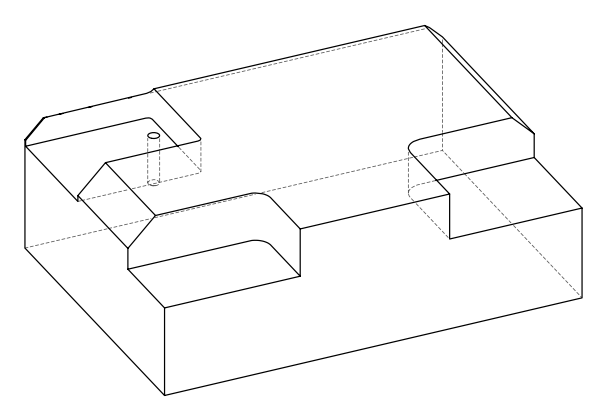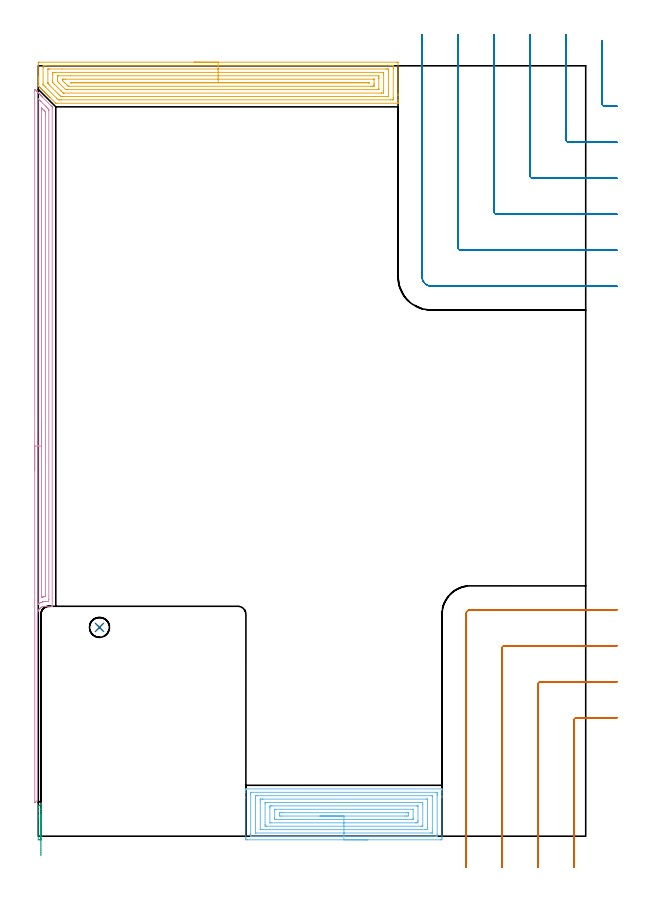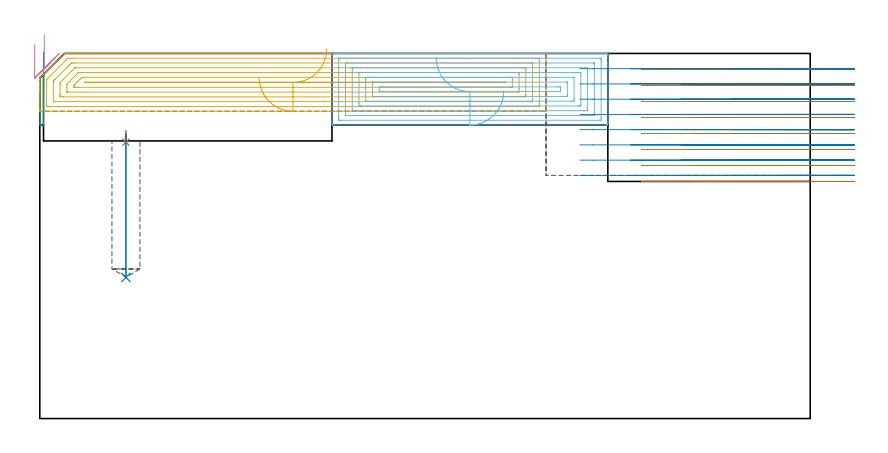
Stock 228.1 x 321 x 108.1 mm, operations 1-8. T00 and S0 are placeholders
(PLAN: 9 operations, 4 tool changes, 137.6 min)
(1 SPOT_DRILL | STEP1POCKET | NXT0321_9005460120000 | 0.03 min | 2807 mm3)
(2 DRILL_BLIND_HOLE_INTO_CENTER | STEP1POCKET | UGT0301_200 | 0.18 min | 2120 mm3)
(3 AREA_MILL | FG_CHAMFER_SURFACE | UGT0205_001 | 0.3 min | 2048 mm3)
(4 AREA_MILL_1 | FG_CHAMFER_SURFACE_1 | UGT0205_001 | 5.94 min | 7925 mm3)
(5 AREA_MILL_2 | FG_CHAMFER_SURFACE_2 | UGT0205_001 | 8.49 min | 22768 mm3)
(6 AREA_MILL_3 | FG_CHAMFER_SURFACE_3 | UGT0205_001 | 5.54 min | 21959 mm3)
(7 MILL_CORNER_NOTCH_RECTANGULAR | CORNER_NOTCH_RECTANGULAR | UGT0201_094 | Follow Part, ap 5, ae 75% | 8.86 min | 233839 mm3)
(8 MILL_CORNER_NOTCH_RECTANGULAR_1 | CORNER_NOTCH_RECTANGULAR_1 | UGT0201_094 | Follow Part, ap 5, ae 75% | 11.81 min | 284812 mm3)
(9 MILL_SLOT | SLOT_PARTIAL_RECTANGULAR | NXT0201_008 | Follow Part, ap 1.5, ae 75% | 96.46 min | 203885 mm3)
(TOOL NXT0321_9005460120000 | NC Spot Drill, 142deg, 12mm, Carbide, Uncoated | D12 PA142 FL30 Z2)
(TOOL UGT0301_200 | Twist Drill 8.3 mm | D8.3 PA118 FL72 Z2)
(TOOL UGT0205_001 | Chamfer Mill 20 x 3 x 45 deg. | D20 FL50 Z2)
(TOOL UGT0201_094 | End mill 20 mm | D20 FL38 Z4)
(TOOL NXT0201_008 | ENDMILL 6mm [2P460-0600-NA 1630] | D6 FL26 Z6)
(OP 1 SPOT_DRILL)
G17 G21 G94 G90
T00 M6
G54
G17 G0 G90 X25.5 Y87. S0 M3
G43 Z118.1 H0
G94 G81 G98 Z81.843 F250. R85.2
G80
M5
M2
(OP 2 DRILL_BLIND_HOLE_INTO_CENTER)
G17 G21 G94 G90
T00 M6
G54
G17 G0 G90 X25.5 Y87. S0 M3
G43 Z118.1 H0
G94 G81 G98 Z41.8 F250. R84.2
G80
M5
M2
(OP 3 AREA_MILL)
G17 G21 G94 G90
T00 M6
G54
G17 G0 G90 X1.1 Y6.004 S1061 M3
G43 Z118.1 H0
Z108.538
G94 G1 Y6.593 Z107.895 F250.
Y7.124 Z107.203
Y7.592 Z106.467
Y7.995 Z105.693
Y8.329 Z104.887
Y8.591 Z104.055
Y8.779 Z103.203
Y8.893 Z102.338
Y8.931 Z101.466
Y8.893 Z100.595
Y8.778 Z99.73
Y8.589 Z98.878
Y8.327 Z98.046
Y7.993 Z97.24
Y7.59 Z96.467
Y7.121 Z95.731
Y6.59 Z95.039
Y6. Z94.396
Y-1.051 Z87.346
X1.097 Y-1.389 Z87.007
X1.09 Y-1.492 Z86.905
X0.987 Y-1.499 Z86.899
X0.55 Y-1.5 Z86.9
X0.109 Y-1.495 Z86.903
X0.01 Y-1.491 Z86.905
X0. Y-1.386 Z87.01
Y7.763 Z96.157
Y8.434 Z96.832
Y8.644 Z97.041
Y10.407 Z98.803
Y11.917 Z100.317
Y12.4 Z100.8
X0.254 Y12.655 Z101.053
X1.097 Y13.498 Z101.894
X1.099
X1.1
Y11.707 Z100.106
Y11.288 Z99.684
Y11.078 Z99.475
Y10.407 Z98.804
Y10.197 Z98.594
Y9.525 Z97.919
Y6. Z94.396
Y5.357 Z93.807
Y4.664 Z93.276
Y3.928 Z92.807
Y3.155 Z92.405
Y2.348 Z92.071
Y1.516 Z91.809
Y0.665 Z91.621
Y-0.2 Z91.507
Y-1.072 Z91.469
Y-1.943 Z91.507
Y-2.808 Z91.621
Y-3.66 Z91.811
Y-4.492 Z92.073
Y-5.298 Z92.407
Y-6.072 Z92.81
Y-6.807 Z93.279
Y-7.499 Z93.81
Y-8.142 Z94.4
G0 Z118.1
M5
M2
(OP 4 AREA_MILL_1)
G17 G21 G94 G90
T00 M6
G54
G17 G0 G90 X-1.5 Y152.55 S1061 M3
G43 Z118.1 H0
Z110.8
G94 G1 Y152.588 Z109.928 F250.
Y152.702 Z109.063
Y152.891 Z108.212
Y153.153 Z107.38
Y153.487 Z106.574
Y153.89 Z105.8
Y154.358 Z105.064
Y154.89 Z104.372
Y155.479 Z103.729
Y156.122 Z103.14
Y156.814 Z102.608
Y157.55 Z102.14
Y158.324 Z101.737
Y159.13 Z101.403
Y159.962 Z101.141
Y160.814 Z100.952
Y161.678 Z100.838
Y162.55 Z100.8
Y310.932
X-1.495 Y311.164 Z100.804
X-1.493 Y311.181 Z100.805
X-1.463 Y311.164 Z100.835
X-1.221 Y310.921 Z101.079
X-1.166 Y310.866 Z101.134
X-0.958 Y310.66 Z101.338
X-0.867 Y310.568 Z101.432
X-0.753 Y310.453 Z101.546
X-0.662 Y310.364 Z101.634
X-0.569 Y310.27 Z101.73
X-0.459 Y310.159 Z101.84
X-0.366 Y310.068 Z101.93
X-0.271 Y309.972 Z102.028
X-0.165 Y309.865 Z102.134
X-0.07 Y309.772 Z102.226
X0.027 Y309.673 Z102.326
X0.129 Y309.572 Z102.428
X0.226 Y309.476 Z102.522
X0.325 Y309.375 Z102.624
X0.423 Y309.278 Z102.722
X0.522 Y309.18 Z102.818
X0.623 Y309.077 Z102.923
X0.716 Y308.984 Z103.016
X0.818 Y308.884 Z103.114
X0.921 Y308.779 Z103.221
X1.01 Y308.69 Z103.31
X1.114 Y308.588 Z103.41
X1.219 Y308.481 Z103.519
X1.304 Y308.396 Z103.604
X1.41 Y308.292 Z103.706
X1.517 Y308.183 Z103.817
X1.598 Y308.102 Z103.898
X1.706 Y307.996 Z104.002
X5.258 Y304.444 Z107.554
X5.716 Y303.984 Z108.014
X5.798 Y303.895 Z108.087
X5.8 Y303.413 Z108.1
Y95.92
X5.795 Y95.809 Z108.091
X5.761 Y95.8 Z108.057
X3.21 Y95.798 Z105.507
X2.769 Y95.785 Z105.065
X2.329 Y95.738 Z104.624
X2.154 Y95.694 Z104.449
X1.88 Y95.625 Z104.176
X1.502 Y95.472 Z103.8
X1.445 Y95.449 Z103.743
X1.262 Y95.347 Z103.56
X1.131 Y95.273 Z103.43
X0.918 Y95.126 Z103.218
X0.834 Y95.067 Z103.133
X0.562 Y94.819 Z102.861
X0.522 Y94.772 Z102.821
X0.297 Y94.511 Z102.597
X0.064 Y94.174 Z102.363
X0.041 Y94.131 Z102.339
X-0.053 Y93.958 Z102.246
X-0.137 Y93.773 Z102.163
X-0.152 Y93.738 Z102.148
X-0.234 Y93.511 Z102.065
X-0.303 Y93.28 Z101.995
X-0.314 Y93.237 Z101.984
X-0.319 Y93.219 Z101.979
X-0.328 Y93.153 Z101.97
X-0.354 Y92.967 Z101.944
X-0.368 Y92.855 Z101.926
X-0.376 Y92.804 Z101.92
X-0.379 Y92.773 Z101.917
X-0.382 Y92.709 Z101.91
X-0.393 Y92.596 Z101.903
X-0.395 Y92.536 Z101.902
Y92.495 Z101.899
X-0.398 Y92.34 Z101.9
X-0.399 Y15. Z101.899
X-1.314 Y14.085 Z100.984
X-1.402 Y13.999 Z100.896
X-1.491 Y13.913 Z100.805
X-1.498 Y14.036 Z100.801
X-1.5 Y14.085 Z100.8
Y14.184
Y162.55
X-0.086 Z102.214
X-0.085 Y307.006 Z102.215
X-0.07 Y307.308 Z102.23
X0.256 Y306.99 Z102.556
X0.818 Y306.432 Z103.118
X1.154 Y306.096 Z103.454
X2.943 Y304.307 Z105.243
X3.482 Y303.768 Z105.782
X3.835 Y303.413 Z106.135
X4.37 Y302.868 Z106.67
X4.385 Y302.518 Z106.685
Y302.503
Y98.587
X4.37 Y97.809 Z106.67
X4.275 Y97.804 Z106.575
X3.482 Y97.798 Z105.782
X3.394 Y97.797 Z105.694
X2.594 Y97.767 Z104.894
X2.539 Y97.764 Z104.839
X2.09 Y97.708 Z104.39
X1.785 Y97.629 Z104.085
X1.706 Y97.603 Z104.006
X1.131 Y97.393 Z103.431
X0.818 Y97.239 Z103.118
X0.549 Y97.086 Z102.849
X0.154 Y96.814 Z102.454
X0.029 Y96.715 Z102.329
X-0.07 Y96.635 Z102.23
X-0.084 Y96.814 Z102.216
X-0.085 Y96.829 Z102.215
X-0.086 Y162.55 Z102.214
X1.328 Z103.628
X1.329 Y302.518 Z103.629
X1.33 Y302.897 Z103.63
X1.334 Y303.413 Z103.634
X1.335 Y303.445 Z103.635
X1.379 Y303.413 Z103.679
X1.706 Y303.092 Z104.006
X2.282 Y302.518 Z104.582
X2.594 Y302.204 Z104.894
X2.881 Y301.911 Z105.181
X2.951 Y301.838 Z105.251
X2.965 Y301.75 Z105.265
X2.967 Y301.624 Z105.267
X2.97 Y301.245 Z105.27
X2.971 Y300.73 Z105.271
X2.972 Y300.349 Z105.272
X2.971 Y100.391 Z105.271
X2.969 Y100.013 Z105.269
X2.967 Y99.885 Z105.267
X2.963 Y99.795 Z105.263
X2.35 Y99.743 Z104.65
X2.045 Y99.701 Z104.345
X1.706 Y99.637 Z104.006
X1.591 Y99.613 Z103.891
X1.475 Y99.584 Z103.775
X1.396 Y99.564 Z103.696
X1.346 Y99.553 Z103.646
X1.336 Y99.554 Z103.636
X1.334 Y99.557 Z103.634
X1.331 Y99.581 Z103.631
X1.329 Y99.696 Z103.629
X1.328 Y162.55 Z103.628
Y163.422 Z103.666
Y164.286 Z103.78
Y165.138 Z103.969
Y165.97 Z104.231
Y166.776 Z104.565
Y167.55 Z104.968
Y168.286 Z105.437
Y168.978 Z105.968
Y169.621 Z106.557
Y170.21 Z107.201
Y170.742 Z107.893
Y171.21 Z108.628
Y171.613 Z109.402
Y171.947 Z110.208
Y172.209 Z111.04
Y172.398 Z111.892
Y172.512 Z112.757
Y172.55 Z113.628
G0 Z118.1
M5
M2
(OP 5 AREA_MILL_2)
G17 G21 G94 G90
T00 M6
G54
G17 G0 G90 X64.95 Y322.5 S1061 M3
G43 Z118.1 H0
Z101.
G94 G1 X64.988 Z100.128 F250.
X65.102 Z99.264
X65.291 Z98.412
X65.553 Z97.58
X65.887 Z96.774
X66.29 Z96.
X66.758 Z95.264
X67.29 Z94.572
X67.879 Z93.929
X68.522 Z93.34
X69.214 Z92.809
X69.95 Z92.34
X70.724 Z91.937
X71.53 Z91.603
X72.362 Z91.341
X73.213 Z91.152
X74.078 Z91.038
X74.95 Z91.
X149.32
X149.661 Y322.496 Z91.002
X149.89 Y322.491 Z91.006
X149.9 Y322.257 Z91.239
Y309.507 Z103.988
Y308.887 Z104.61
Y308.618 Z104.879
Y306.841 Z106.654
Y306.302 Z107.197
Y305.734 Z107.764
Y305.432 Z108.058
X149.891 Y305.403 Z108.088
X149.765 Y305.4 Z108.1
X7.705
X7.298 Y305.406 Z108.092
X7.204 Y305.497 Z108.001
X4.969 Y307.729 Z105.767
X4.907 Y307.793 Z105.706
X4.737 Y307.963 Z105.536
X4.673 Y308.026 Z105.471
X4.611 Y308.088 Z105.411
X4.44 Y308.26 Z105.239
X4.377 Y308.322 Z105.175
X4.316 Y308.384 Z105.115
X4.143 Y308.557 Z104.942
X4.08 Y308.618 Z104.878
X4.02 Y308.679 Z104.82
X3.846 Y308.854 Z104.645
X3.784 Y308.914 Z104.582
X3.725 Y308.975 Z104.524
X3.549 Y309.15 Z104.349
X3.488 Y309.211 Z104.286
X3.429 Y309.27 Z104.229
X3.252 Y309.447 Z104.052
X3.192 Y309.507 Z103.99
X3.134 Y309.566 Z103.933
X2.955 Y309.744 Z103.755
X2.896 Y309.803 Z103.694
X2.838 Y309.861 Z103.638
X2.658 Y310.041 Z103.458
X2.599 Y310.099 Z103.398
X2.543 Y310.157 Z103.342
X2.362 Y310.338 Z103.161
X2.303 Y310.395 Z103.101
X2.247 Y310.453 Z103.046
X2.065 Y310.635 Z102.864
X2.007 Y310.692 Z102.805
X1.952 Y310.748 Z102.751
X1.768 Y310.932 Z102.567
X1.711 Y310.988 Z102.509
X1.656 Y311.044 Z102.455
X1.471 Y311.229 Z102.27
X1.415 Y311.284 Z102.213
X1.361 Y311.339 Z102.16
X1.174 Y311.526 Z101.973
X1.118 Y311.58 Z101.917
X1.065 Y311.635 Z101.864
X0.877 Y311.823 Z101.676
X0.822 Y311.876 Z101.62
X0.769 Y311.93 Z101.569
X0.58 Y312.119 Z101.38
X0.526 Y312.173 Z101.324
X0.37 Y312.33 Z101.17
X0.283 Y312.417 Z101.083
X0.086 Y312.617 Z100.881
X0.01 Y312.696 Z100.802
X0. Y313.041 Z100.459
Y313.95 Z99.549
Y314.3 Z99.199
Y314.839 Z98.657
Y315.108 Z98.389
Y315.727 Z97.77
Y315.997 Z97.501
Y316.616 Z96.878
Y321.638 Z91.859
X0.002 Y321.948 Z91.549
X0.007 Y322.491 Z91.006
X0.033 Y322.493 Z91.004
X0.58 Y322.5 Z91.
X74.95
Y321.086 Z92.414
X146.621
X147.513 Y321.085 Z92.415
X147.538 Y321.084 Z92.416
X147.89 Y321.059 Z92.441
X147.897 Y320.701 Z92.799
X147.899 Y320.171 Z93.329
X147.9 Y319.81 Z93.69
X147.899 Y307.729 Z105.771
X147.898 Y307.371 Z106.129
X147.89 Y306.841 Z106.659
X147.563 Y306.816 Z106.684
X147.538 Y306.815 Z106.685
X146.674 Y306.814 Z106.686
X9.514
X8.622 Y306.815 Z106.685
X8.596 Y306.817 Z106.683
X8.321 Y306.841 Z106.659
X7.706 Y307.446 Z106.054
X2.977 Y312.173 Z101.327
X2.362 Y312.789 Z100.711
X2.096 Y313.061 Z100.439
X2.01 Y313.154 Z100.346
X2.006 Y313.242 Z100.258
X2.001 Y313.421 Z100.079
Y320.171 Z93.329
X2.002 Y320.529 Z92.971
X2.01 Y321.059 Z92.441
X2.337 Y321.084 Z92.416
X2.362 Y321.085 Z92.415
X3.226 Y321.086 Z92.414
X74.95
Y319.672 Z93.828
X144.866 Y319.671 Z93.829
X145.368 Y319.67 Z93.83
X145.757 Y319.667 Z93.833
X145.878 Y319.665 Z93.835
X145.891 Y319.424 Z94.076
X145.897 Y319.282 Z94.218
X145.899 Y319.14 Z94.36
Y308.477 Z105.023
X145.894 Y308.333 Z105.167
X145.89 Y308.243 Z105.257
X145.853 Y308.235 Z105.265
X145.757 Y308.234 Z105.266
X145.256 Y308.23 Z105.27
X140.235 Y308.228 Z105.272
X10.377 Y308.229 Z105.271
X9.874 Y308.231 Z105.269
X9.487 Y308.235 Z105.265
X9.366 Y308.246 Z105.254
X9.239 Y308.368 Z105.132
X8.984 Y308.618 Z104.882
X8.596 Y309.003 Z104.497
X8.092 Y309.507 Z103.993
X4.539 Y313.061 Z100.439
X4.143 Y313.461 Z100.039
X4.029 Y313.582 Z99.918
X4.01 Y313.808 Z99.692
X4.004 Y313.95 Z99.55
X4.001 Y314.092 Z99.408
Y319.424 Z94.077
X4.006 Y319.567 Z93.933
X4.01 Y319.657 Z93.843
X4.047 Y319.665 Z93.835
X4.143 Y319.666 Z93.834
X4.644 Y319.67 Z93.83
X9.872 Y319.672 Z93.828
X74.95
Y318.257 Z95.243
X143.222
X143.856 Y318.251 Z95.249
X143.887
X143.89 Y318.215 Z95.285
X143.895 Y318.125 Z95.375
X143.898 Y317.943 Z95.557
X143.9 Y317.58 Z95.92
Y310.395 Z103.105
X143.898 Y309.989 Z103.511
X143.894 Y309.786 Z103.714
X143.89 Y309.685 Z103.815
X143.881 Y309.649 Z103.851
X143.834 Y309.648 Z103.852
X143.085 Y309.643 Z103.857
X142.949
X10.755
X10.566 Y309.644 Z103.856
X10.472 Y309.646 Z103.854
X10.427 Y309.65 Z103.85
X10.407 Y309.654 Z103.846
X10.377 Y309.676 Z103.824
X9.654 Y310.395 Z103.105
X9.487 Y310.562 Z102.938
X6.815 Y313.234 Z100.266
X6.109 Y313.95 Z99.55
X6.01 Y314.054 Z99.446
X6.007 Y314.153 Z99.347
X6.003 Y314.357 Z99.143
X6. Y314.763 Z98.737
Y317.429 Z96.071
Y317.505 Z95.995
X6.002 Y317.911 Z95.589
X6.006 Y318.114 Z95.386
X6.01 Y318.215 Z95.285
X6.019 Y318.251 Z95.249
X6.066 Y318.252 Z95.248
X6.815 Y318.257 Z95.243
X6.951
X74.95
Y316.843 Z96.657
X141.683 Y316.842 Z96.658
X141.804 Y316.84 Z96.66
X141.878 Y316.836 Z96.664
X141.89 Y316.813 Z96.687
X141.895 Y316.616 Z96.884
X141.9 Y316.021 Z97.479
Y315.727 Z97.773
Y311.578 Z101.922
X141.898 Y311.284 Z102.216
X141.895 Y311.136 Z102.364
X141.89 Y311.068 Z102.432
X141.759 Y311.063 Z102.437
X141.53 Y311.058 Z102.442
X136.661 Y311.057 Z102.443
X12.386
X12.159 Y311.058 Z102.442
X11.489 Y311.064 Z102.436
X11.438 Y311.072 Z102.428
X11.325 Y311.177 Z102.323
X11.268 Y311.23 Z102.27
X8.596 Y313.902 Z99.598
X8.551 Y313.95 Z99.55
X8.01 Y314.535 Z98.965
X8.005 Y314.839 Z98.661
X8. Y315.433 Z98.067
X8.002 Y316.616 Z96.884
X8.005 Y316.764 Z96.736
X8.01 Y316.832 Z96.668
X8.141 Y316.837 Z96.663
X8.37 Y316.842 Z96.658
X13.365 Y316.843 Z96.657
X74.95
Y315.429 Z98.071
X139.522 Y315.428 Z98.072
X139.823 Y315.427 Z98.073
X139.872 Y315.424 Z98.076
X139.889 Y315.422 Z98.078
X139.892 Y315.413 Z98.087
X139.898 Y315.353 Z98.147
X139.9 Y313.573 Z99.927
X139.899 Y313.061 Z100.439
X139.897 Y312.688 Z100.812
X139.89 Y312.56 Z100.94
X139.883 Y312.478 Z101.022
X139.818 Y312.476 Z101.024
X139.522 Y312.473 Z101.027
X139.223 Y312.472 Z101.028
X138.632 Y312.471 Z101.029
X12.75
X12.603 Y312.473 Z101.027
X12.529 Y312.476 Z101.024
X12.496 Y312.478 Z101.022
X12.44 Y312.519 Z100.981
X12.159 Y312.792 Z100.708
X11.887 Y313.061 Z100.439
X11.268 Y313.68 Z99.82
X10.998 Y313.95 Z99.55
X10.377 Y314.575 Z98.925
X10.126 Y314.839 Z98.661
X10.047 Y314.927 Z98.573
X10.01 Y314.982 Z98.518
X10.007 Y315.027 Z98.473
X10.003 Y315.212 Z98.288
X10.01 Y315.34 Z98.16
X10.017 Y315.422 Z98.078
X10.082 Y315.424 Z98.076
X10.377 Y315.427 Z98.073
X10.677 Y315.428 Z98.072
X11.268 Y315.429 Z98.071
X74.95
Y314.015 Z99.485
X137.677 Y314.014 Z99.486
X137.741 Y314.012 Z99.488
X137.805 Y314.008 Z99.492
X137.89 Y313.997 Z99.503
X137.894 Y313.95 Z99.55
X137.893 Y313.911 Z99.589
X137.891 Y313.896 Z99.604
X137.869 Y313.892 Z99.608
X137.804 Y313.887 Z99.613
X137.741 Y313.886 Z99.614
X13.875
X13.746 Y313.889 Z99.611
X13.514 Y313.895 Z99.605
X13.45 Y313.95 Z99.55
X13.416 Y313.984 Z99.516
X13.401 Y314.002 Z99.498
X13.4 Y314.005 Z99.495
X13.423 Y314.008 Z99.492
X13.681 Y314.013 Z99.487
X13.81 Y314.015 Z99.485
X13.875
X74.95
X75.822 Z99.523
X76.686 Z99.637
X77.538 Z99.826
X78.37 Z100.088
X79.176 Z100.422
X79.95 Z100.825
X80.686 Z101.294
X81.378 Z101.825
X82.021 Z102.414
X82.61 Z103.057
X83.141 Z103.75
X83.61 Z104.485
X84.013 Z105.259
X84.347 Z106.065
X84.609 Z106.897
X84.798 Z107.749
X84.912 Z108.614
X84.95 Z109.485
G0 Z118.1
M5
M2
(OP 6 AREA_MILL_3)
G17 G21 G94 G90
T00 M6
G54
G17 G0 G90 X137.35 Y-1.5 S1061 M3
G43 Z118.1 H0
Z96.9
G94 G1 X137.312 Z96.028 F250.
X137.198 Z95.164
X137.009 Z94.312
X136.747 Z93.48
X136.413 Z92.674
X136.01 Z91.9
X135.542 Z91.164
X135.01 Z90.472
X134.421 Z89.829
X133.778 Z89.24
X133.086 Z88.708
X132.35 Z88.24
X131.576 Z87.837
X130.77 Z87.503
X129.938 Z87.241
X129.087 Z87.052
X128.222 Z86.938
X127.35 Z86.9
X87.125
X86.666 Y-1.496 Z86.902
X86.51 Y-1.492 Z86.906
X86.504 Y-1.042 Z87.355
X86.5 Y-0.425 Z87.972
Y15.979 Z104.375
Y18.36 Z106.755
Y19.065 Z107.464
Y19.334 Z107.734
X86.506 Y19.693 Z108.084
X86.508 Y19.697 Z108.088
X86.679 Y19.7 Z108.1
X168.022
X168.192 Y19.697 Z108.088
X168.194 Y19.693 Z108.084
X168.2 Y19.334 Z107.734
Y19.064 Z107.464
Y18.36 Z106.755
Y17.126 Z105.523
Y16.596 Z104.991
Y15.979 Z104.375
Y-0.425 Z87.972
X168.196 Y-1.042 Z87.355
X168.19 Y-1.492 Z86.906
X168.035 Y-1.496 Z86.902
X167.575 Y-1.5 Z86.9
X127.35
Y-0.086 Z88.314
X88.913 Y-0.085 Z88.315
X88.837
X88.537 Y-0.079 Z88.321
X88.51 Y0.019 Z88.419
X88.503 Y0.245 Z88.645
X88.501 Y0.722 Z89.122
X88.5 Y1.129 Z89.529
X88.501 Y17.478 Z105.878
X88.503 Y17.883 Z106.283
X88.514 Y18.279 Z106.679
X88.913 Y18.285 Z106.685
X88.989
X165.787
X165.863
X166.163 Y18.279 Z106.679
X166.19 Y18.181 Z106.581
X166.197 Y17.955 Z106.355
X166.199 Y17.478 Z105.878
X166.2 Y17.071 Z105.471
X166.199 Y0.722 Z89.122
X166.197 Y0.317 Z88.717
X166.186 Y-0.079 Z88.321
X165.787 Y-0.085 Z88.315
X165.711
X127.35 Y-0.086 Z88.314
Y1.328 Z89.728
X90.701 Y1.329 Z89.729
X90.608 Y1.33 Z89.73
X90.535 Y1.333 Z89.733
X90.518 Y1.335 Z89.735
X90.51 Y1.35 Z89.75
X90.506 Y1.406 Z89.806
X90.501 Y1.604 Z90.004
X90.5 Y15.913 Z104.313
X90.501 Y16.596 Z104.996
X90.504 Y16.791 Z105.191
X90.509 Y16.855 Z105.255
X90.563 Y16.865 Z105.265
X90.701 Y16.867 Z105.267
X91.316 Y16.871 Z105.271
X163.999
X164.092 Y16.87 Z105.27
X164.166 Y16.867 Z105.267
X164.182 Y16.865 Z105.265
X164.19 Y16.85 Z105.25
X164.194 Y16.794 Z105.194
X164.199 Y16.596 Z104.996
X164.2 Y2.287 Z90.687
X164.199 Y1.604 Z90.004
X164.197 Y1.409 Z89.809
X164.191 Y1.345 Z89.745
X164.137 Y1.335 Z89.735
X163.999 Y1.333 Z89.733
X163.384 Y1.329 Z89.729
X127.35 Y1.328 Z89.728
Y2.743 Z91.143
X93.122
X92.636 Y2.746 Z91.146
X92.525 Y2.749 Z91.149
X92.51 Y2.751 Z91.151
X92.507 Y2.772 Z91.172
X92.503 Y2.825 Z91.225
X92.501 Y2.931 Z91.331
X92.5 Y14.821 Z103.221
X92.501 Y15.268 Z103.668
X92.504 Y15.377 Z103.777
X92.508 Y15.43 Z103.83
X92.511 Y15.45 Z103.85
X92.539 Y15.452 Z103.852
X92.752 Y15.455 Z103.855
X93.383 Y15.457 Z103.857
X93.643
X161.578
X162.064 Y15.454 Z103.854
X162.175 Y15.451 Z103.851
X162.19 Y15.449 Z103.849
X162.193 Y15.428 Z103.828
X162.197 Y15.375 Z103.775
X162.199 Y15.269 Z103.669
X162.2 Y3.379 Z91.779
X162.199 Y2.932 Z91.332
X162.196 Y2.823 Z91.223
X162.192 Y2.77 Z91.17
X162.189 Y2.75 Z91.15
X162.161 Y2.748 Z91.148
X161.949 Y2.745 Z91.145
X161.317 Y2.743 Z91.143
X161.057
X127.35
Y4.157 Z92.557
X95.077
X94.889 Y4.159 Z92.559
X94.522 Y4.164 Z92.564
X94.51 Y4.249 Z92.649
X94.501 Y4.91 Z93.31
Y13.729 Z102.129
X94.506 Y13.951 Z102.351
X94.51 Y14.026 Z102.426
X94.795 Y14.037 Z102.437
X94.983 Y14.042 Z102.442
X95.077 Y14.043 Z102.443
X95.17
X159.624
X159.811 Y14.041 Z102.441
X160.178 Y14.036 Z102.436
X160.19 Y13.951 Z102.351
X160.199 Y13.29 Z101.69
Y4.471 Z92.871
X160.194 Y4.249 Z92.649
X160.19 Y4.174 Z92.574
X159.905 Y4.163 Z92.563
X159.717 Y4.158 Z92.558
X159.623 Y4.157 Z92.557
X159.53
X127.35
Y5.571 Z93.971
X96.958
X96.511 Y5.573 Z93.973
X96.507 Y5.575 Z93.975
X96.501 Y5.582 Z93.982
Y11.756 Z100.156
X96.507 Y12.187 Z100.587
X96.517 Y12.622 Z101.022
X96.958 Y12.626 Z101.026
X97.404 Y12.628 Z101.028
X157.742 Y12.629 Z101.029
X158.189 Y12.627 Z101.027
X158.193 Y12.625 Z101.025
X158.199 Y12.618 Z101.018
Y6.444 Z94.844
X158.193 Y6.013 Z94.413
X158.183 Y5.578 Z93.978
X157.742 Y5.574 Z93.974
X157.296 Y5.572 Z93.972
X127.35 Y5.571 Z93.971
Y6.985 Z95.385
X98.654 Y6.986 Z95.386
X98.553 Y6.99 Z95.39
X98.51 Y6.992 Z95.392
X98.505 Y7.016 Z95.416
X98.502 Y7.044 Z95.444
X98.5 Y7.138 Z95.538
Y7.777 Z96.177
Y10.665 Z99.065
X98.502 Y10.908 Z99.308
X98.505 Y11.07 Z99.47
X98.51 Y11.196 Z99.596
X98.525 Y11.208 Z99.608
X98.546 Y11.21 Z99.61
X98.746 Y11.214 Z99.614
X98.837 Y11.215 Z99.615
X155.954 Y11.214 Z99.614
X156.046
X156.147 Y11.21 Z99.61
X156.19 Y11.208 Z99.608
X156.195 Y11.184 Z99.584
X156.198 Y11.156 Z99.556
X156.2 Y11.062 Z99.462
Y7.535 Z95.935
X156.198 Y7.292 Z95.692
X156.195 Y7.13 Z95.53
X156.19 Y7.004 Z95.404
X156.175 Y6.992 Z95.392
X156.154 Y6.99 Z95.39
X155.954 Y6.986 Z95.386
X155.863 Y6.985 Z95.385
X127.35
Y8.4 Z96.8
X101.428
X100.794 Y8.403 Z96.803
X100.534 Y8.407 Z96.807
X100.504 Y8.659 Z97.059
X100.501 Y8.691 Z97.091
Y9.541 Z97.941
X100.502 Y9.572 Z97.972
X100.534 Y9.793 Z98.193
X101.166 Y9.799 Z98.199
X101.428 Y9.8 Z98.2
X102.058
X153.273
X153.906 Y9.797 Z98.197
X154.166 Y9.793 Z98.193
X154.196 Y9.541 Z97.941
X154.199 Y9.509 Z97.909
Y8.659 Z97.059
X154.198 Y8.628 Z97.028
X154.166 Y8.407 Z96.807
X153.534 Y8.401 Z96.801
X153.273 Y8.4 Z96.8
X152.642
X127.35
X126.478 Z96.838
X125.614 Z96.951
X124.762 Z97.14
X123.93 Z97.403
X123.124 Z97.736
X122.35 Z98.139
X121.614 Z98.608
X120.922 Z99.139
X120.279 Z99.728
X119.69 Z100.372
X119.159 Z101.064
X118.69 Z101.8
X118.287 Z102.573
X117.953 Z103.379
X117.691 Z104.211
X117.502 Z105.063
X117.388 Z105.928
X117.35 Z106.8
G0 Z118.1
M5
M2
(OP 7 MILL_CORNER_NOTCH_RECTANGULAR)
G17 G21 G94 G90
T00 M6
G54
G17 G0 G90 X241.1 Y49.3 S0 M3
G43 Z118.1 H0
Z103.362
G94 G1 X238.1 F250.
X224.195 F500.
G3 X223.2 Y48.305 R1.
G1 Y-10.
Y-13. F250.
G0 Z118.1
X241.1 Y64.3
Z103.362
G1 X238.1
X209.195 F500.
G3 X208.2 Y63.305 R1.
G1 Y-10.
Y-13. F250.
G0 Z118.1
X241.1 Y79.3
Z103.362
G1 X238.1
X194.196 F500.
G3 X193.2 Y78.304 R1.
G1 Y-10.
Y-13. F250.
G0 Z118.1
X241.1 Y94.3
Z103.362
G1 X238.1
X180.1 F500.
G3 X178.2 Y92.4 R1.9
G1 Y-10.
Y-13. F250.
G0 Z118.1
X241.1 Y49.3
Z98.625
G1 X238.1
X224.195 F500.
G3 X223.2 Y48.305 R1.
G1 Y-10.
Y-13. F250.
G0 Z118.1
X241.1 Y64.3
Z98.625
G1 X238.1
X209.195 F500.
G3 X208.2 Y63.305 R1.
G1 Y-10.
Y-13. F250.
G0 Z118.1
X241.1 Y79.3
Z98.625
G1 X238.1
X194.196 F500.
G3 X193.2 Y78.304 R1.
G1 Y-10.
Y-13. F250.
G0 Z118.1
X241.1 Y94.3
Z98.625
G1 X238.1
X180.1 F500.
G3 X178.2 Y92.4 R1.9
G1 Y-10.
Y-13. F250.
G0 Z118.1
X241.1 Y49.3
Z93.887
G1 X238.1
X224.195 F500.
G3 X223.2 Y48.305 R1.
G1 Y-10.
Y-13. F250.
G0 Z118.1
X241.1 Y64.3
Z93.887
G1 X238.1
X209.195 F500.
G3 X208.2 Y63.305 R1.
G1 Y-10.
Y-13. F250.
G0 Z118.1
X241.1 Y79.3
Z93.887
G1 X238.1
X194.196 F500.
G3 X193.2 Y78.304 R1.
G1 Y-10.
Y-13. F250.
G0 Z118.1
X241.1 Y94.3
Z93.887
G1 X238.1
X180.1 F500.
G3 X178.2 Y92.4 R1.9
G1 Y-10.
Y-13. F250.
G0 Z118.1
X241.1 Y49.3
Z89.15
G1 X238.1
X224.195 F500.
G3 X223.2 Y48.305 R1.
G1 Y-10.
Y-13. F250.
G0 Z118.1
X241.1 Y64.3
Z89.15
G1 X238.1
X209.195 F500.
G3 X208.2 Y63.305 R1.
G1 Y-10.
Y-13. F250.
G0 Z118.1
X241.1 Y79.3
Z89.15
G1 X238.1
X194.196 F500.
G3 X193.2 Y78.304 R1.
G1 Y-10.
Y-13. F250.
G0 Z118.1
X241.1 Y94.3
Z89.15
G1 X238.1
X180.1 F500.
G3 X178.2 Y92.4 R1.9
G1 Y-10.
Y-13. F250.
G0 Z118.1
X241.1 Y49.3
Z84.412
G1 X238.1
X224.195 F500.
G3 X223.2 Y48.305 R1.
G1 Y-10.
Y-13. F250.
G0 Z118.1
X241.1 Y64.3
Z84.412
G1 X238.1
X209.195 F500.
G3 X208.2 Y63.305 R1.
G1 Y-10.
Y-13. F250.
G0 Z118.1
X241.1 Y79.3
Z84.412
G1 X238.1
X194.196 F500.
G3 X193.2 Y78.304 R1.
G1 Y-10.
Y-13. F250.
G0 Z118.1
X241.1 Y94.3
Z84.412
G1 X238.1
X180.1 F500.
G3 X178.2 Y92.4 R1.9
G1 Y-10.
Y-13. F250.
G0 Z118.1
X241.1 Y49.3
Z79.675
G1 X238.1
X224.195 F500.
G3 X223.2 Y48.305 R1.
G1 Y-10.
Y-13. F250.
G0 Z118.1
X241.1 Y64.3
Z79.675
G1 X238.1
X209.195 F500.
G3 X208.2 Y63.305 R1.
G1 Y-10.
Y-13. F250.
G0 Z118.1
X241.1 Y79.3
Z79.675
G1 X238.1
X194.196 F500.
G3 X193.2 Y78.304 R1.
G1 Y-10.
Y-13. F250.
G0 Z118.1
X241.1 Y94.3
Z79.675
G1 X238.1
X180.1 F500.
G3 X178.2 Y92.4 R1.9
G1 Y-10.
Y-13. F250.
G0 Z118.1
X241.1 Y49.3
Z74.937
G1 X238.1
X224.195 F500.
G3 X223.2 Y48.305 R1.
G1 Y-10.
Y-13. F250.
G0 Z118.1
X241.1 Y64.3
Z74.937
G1 X238.1
X209.195 F500.
G3 X208.2 Y63.305 R1.
G1 Y-10.
Y-13. F250.
G0 Z118.1
X241.1 Y79.3
Z74.937
G1 X238.1
X194.196 F500.
G3 X193.2 Y78.304 R1.
G1 Y-10.
Y-13. F250.
G0 Z118.1
X241.1 Y94.3
Z74.937
G1 X238.1
X180.1 F500.
G3 X178.2 Y92.4 R1.9
G1 Y-10.
Y-13. F250.
G0 Z118.1
X241.1 Y49.3
Z70.2
G1 X238.1
X224.195 F500.
G3 X223.2 Y48.305 R1.
G1 Y-10.
Y-13. F250.
G0 Z118.1
X241.1 Y64.3
Z70.2
G1 X238.1
X209.195 F500.
G3 X208.2 Y63.305 R1.
G1 Y-10.
Y-13. F250.
G0 Z118.1
X241.1 Y79.3
Z70.2
G1 X238.1
X194.196 F500.
G3 X193.2 Y78.304 R1.
G1 Y-10.
Y-13. F250.
G0 Z118.1
X241.1 Y94.3
Z70.2
G1 X238.1
X180.1 F500.
G3 X178.2 Y92.4 R1.9
G1 Y-10.
Y-13. F250.
G0 Z118.1
M5
M2
(OP 8 MILL_CORNER_NOTCH_RECTANGULAR_1)
G17 G21 G94 G90
T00 M6
G54
G17 G0 G90 X234.9 Y331.332 S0 M3
G43 Z118.1 H0
Z103.587
G94 G1 Y328.332 F250.
Y305.194 F500.
G3 X235.894 Y304.2 R1.
G1 X238.1
X241.1 F250.
G0 Z118.1
X219.9 Y334.
Z103.587
G1 Y331.
Y290.195 F500.
G3 X220.895 Y289.2 R1.
G1 X238.1
X241.1 F250.
G0 Z118.1
X204.9 Y334.
Z103.587
G1 Y331.
Y275.195 F500.
G3 X205.895 Y274.2 R1.
G1 X238.1
X241.1 F250.
G0 Z118.1
X189.9 Y334.
Z103.587
G1 Y331.
Y260.195 F500.
G3 X190.895 Y259.2 R1.
G1 X238.1
X241.1 F250.
G0 Z118.1
X174.9 Y334.
Z103.587
G1 Y331.
Y245.196 F500.
G3 X175.896 Y244.2 R1.
G1 X238.1
X241.1 F250.
G0 Z118.1
X159.9 Y334.
Z103.587
G1 Y331.
Y233.1 F500.
G3 X163.8 Y229.2 R3.9
G1 X238.1
X241.1 F250.
G0 Z118.1
X234.9 Y331.332
Z99.075
G1 Y328.332
Y305.194 F500.
G3 X235.894 Y304.2 R1.
G1 X238.1
X241.1 F250.
G0 Z118.1
X219.9 Y334.
Z99.075
G1 Y331.
Y290.195 F500.
G3 X220.895 Y289.2 R1.
G1 X238.1
X241.1 F250.
G0 Z118.1
X204.9 Y334.
Z99.075
G1 Y331.
Y275.195 F500.
G3 X205.895 Y274.2 R1.
G1 X238.1
X241.1 F250.
G0 Z118.1
X189.9 Y334.
Z99.075
G1 Y331.
Y260.195 F500.
G3 X190.895 Y259.2 R1.
G1 X238.1
X241.1 F250.
G0 Z118.1
X174.9 Y334.
Z99.075
G1 Y331.
Y245.196 F500.
G3 X175.896 Y244.2 R1.
G1 X238.1
X241.1 F250.
G0 Z118.1
X159.9 Y334.
Z99.075
G1 Y331.
Y233.1 F500.
G3 X163.8 Y229.2 R3.9
G1 X238.1
X241.1 F250.
G0 Z118.1
X234.9 Y331.332
Z94.562
G1 Y328.332
Y305.194 F500.
G3 X235.894 Y304.2 R1.
G1 X238.1
X241.1 F250.
G0 Z118.1
X219.9 Y334.
Z94.562
G1 Y331.
Y290.195 F500.
G3 X220.895 Y289.2 R1.
G1 X238.1
X241.1 F250.
G0 Z118.1
X204.9 Y334.
Z94.562
G1 Y331.
Y275.195 F500.
G3 X205.895 Y274.2 R1.
G1 X238.1
X241.1 F250.
G0 Z118.1
X189.9 Y334.
Z94.562
G1 Y331.
Y260.195 F500.
G3 X190.895 Y259.2 R1.
G1 X238.1
X241.1 F250.
G0 Z118.1
X174.9 Y334.
Z94.562
G1 Y331.
Y245.196 F500.
G3 X175.896 Y244.2 R1.
G1 X238.1
X241.1 F250.
G0 Z118.1
X159.9 Y334.
Z94.562
G1 Y331.
Y233.1 F500.
G3 X163.8 Y229.2 R3.9
G1 X238.1
X241.1 F250.
G0 Z118.1
X234.9 Y331.332
Z90.05
G1 Y328.332
Y305.194 F500.
G3 X235.894 Y304.2 R1.
G1 X238.1
X241.1 F250.
G0 Z118.1
X219.9 Y334.
Z90.05
G1 Y331.
Y290.195 F500.
G3 X220.895 Y289.2 R1.
G1 X238.1
X241.1 F250.
G0 Z118.1
X204.9 Y334.
Z90.05
G1 Y331.
Y275.195 F500.
G3 X205.895 Y274.2 R1.
G1 X238.1
X241.1 F250.
G0 Z118.1
X189.9 Y334.
Z90.05
G1 Y331.
Y260.195 F500.
G3 X190.895 Y259.2 R1.
G1 X238.1
X241.1 F250.
G0 Z118.1
X174.9 Y334.
Z90.05
G1 Y331.
Y245.196 F500.
G3 X175.896 Y244.2 R1.
G1 X238.1
X241.1 F250.
G0 Z118.1
X159.9 Y334.
Z90.05
G1 Y331.
Y233.1 F500.
G3 X163.8 Y229.2 R3.9
G1 X238.1
X241.1 F250.
G0 Z118.1
X234.9 Y331.332
Z85.537
G1 Y328.332
Y305.194 F500.
G3 X235.894 Y304.2 R1.
G1 X238.1
X241.1 F250.
G0 Z118.1
X219.9 Y334.
Z85.537
G1 Y331.
Y290.195 F500.
G3 X220.895 Y289.2 R1.
G1 X238.1
X241.1 F250.
G0 Z118.1
X204.9 Y334.
Z85.537
G1 Y331.
Y275.195 F500.
G3 X205.895 Y274.2 R1.
G1 X238.1
X241.1 F250.
G0 Z118.1
X189.9 Y334.
Z85.537
G1 Y331.
Y260.195 F500.
G3 X190.895 Y259.2 R1.
G1 X238.1
X241.1 F250.
G0 Z118.1
X174.9 Y334.
Z85.537
G1 Y331.
Y245.196 F500.
G3 X175.896 Y244.2 R1.
G1 X238.1
X241.1 F250.
G0 Z118.1
X159.9 Y334.
Z85.537
G1 Y331.
Y233.1 F500.
G3 X163.8 Y229.2 R3.9
G1 X238.1
X241.1 F250.
G0 Z118.1
X234.9 Y331.332
Z81.025
G1 Y328.332
Y305.194 F500.
G3 X235.894 Y304.2 R1.
G1 X238.1
X241.1 F250.
G0 Z118.1
X219.9 Y334.
Z81.025
G1 Y331.
Y290.195 F500.
G3 X220.895 Y289.2 R1.
G1 X238.1
X241.1 F250.
G0 Z118.1
X204.9 Y334.
Z81.025
G1 Y331.
Y275.195 F500.
G3 X205.895 Y274.2 R1.
G1 X238.1
X241.1 F250.
G0 Z118.1
X189.9 Y334.
Z81.025
G1 Y331.
Y260.195 F500.
G3 X190.895 Y259.2 R1.
G1 X238.1
X241.1 F250.
G0 Z118.1
X174.9 Y334.
Z81.025
G1 Y331.
Y245.196 F500.
G3 X175.896 Y244.2 R1.
G1 X238.1
X241.1 F250.
G0 Z118.1
X159.9 Y334.
Z81.025
G1 Y331.
Y233.1 F500.
G3 X163.8 Y229.2 R3.9
G1 X238.1
X241.1 F250.
G0 Z118.1
X234.9 Y331.332
Z76.512
G1 Y328.332
Y305.194 F500.
G3 X235.894 Y304.2 R1.
G1 X238.1
X241.1 F250.
G0 Z118.1
X219.9 Y334.
Z76.512
G1 Y331.
Y290.195 F500.
G3 X220.895 Y289.2 R1.
G1 X238.1
X241.1 F250.
G0 Z118.1
X204.9 Y334.
Z76.512
G1 Y331.
Y275.195 F500.
G3 X205.895 Y274.2 R1.
G1 X238.1
X241.1 F250.
G0 Z118.1
X189.9 Y334.
Z76.512
G1 Y331.
Y260.195 F500.
G3 X190.895 Y259.2 R1.
G1 X238.1
X241.1 F250.
G0 Z118.1
X174.9 Y334.
Z76.512
G1 Y331.
Y245.196 F500.
G3 X175.896 Y244.2 R1.
G1 X238.1
X241.1 F250.
G0 Z118.1
X159.9 Y334.
Z76.512
G1 Y331.
Y233.1 F500.
G3 X163.8 Y229.2 R3.9
G1 X238.1
X241.1 F250.
G0 Z118.1
X234.9 Y331.332
Z72.
G1 Y328.332
Y305.194 F500.
G3 X235.894 Y304.2 R1.
G1 X238.1
X241.1 F250.
G0 Z118.1
X219.9 Y334.
Z72.
G1 Y331.
Y290.195 F500.
G3 X220.895 Y289.2 R1.
G1 X238.1
X241.1 F250.
G0 Z118.1
X204.9 Y334.
Z72.
G1 Y331.
Y275.195 F500.
G3 X205.895 Y274.2 R1.
G1 X238.1
X241.1 F250.
G0 Z118.1
X189.9 Y334.
Z72.
G1 Y331.
Y260.195 F500.
G3 X190.895 Y259.2 R1.
G1 X238.1
X241.1 F250.
G0 Z118.1
X174.9 Y334.
Z72.
G1 Y331.
Y245.196 F500.
G3 X175.896 Y244.2 R1.
G1 X238.1
X241.1 F250.
G0 Z118.1
X159.9 Y334.
Z72.
G1 Y331.
Y233.1 F500.
G3 X163.8 Y229.2 R3.9
G1 X238.1
X241.1 F250.
G0 Z118.1
M5
M2
